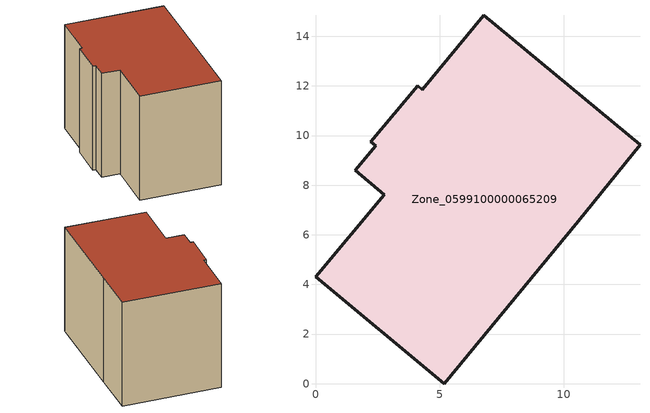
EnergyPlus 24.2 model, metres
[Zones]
Zone_0599100000065209
 floor ground (C_G): 4.12,12 4.31,11.85 6.79,14.85 13.08,9.62 10.59,6.55 5.19,0 0,4.31 2.77,7.62 1.61,8.6 2.43,9.59 2.23,9.76 z0
 wall outside (C_F): 5.19,0 10.59,6.55 13.08,9.62 6.79,14.85 4.31,11.85 4.12,12 2.23,9.76 2.43,9.59 1.61,8.6 2.77,7.62 0,4.31 5.19,0 z0:9.26
 roof outside (C_R): 13.08,9.62 6.79,14.85 4.31,11.85 4.12,12 2.23,9.76 2.43,9.59 1.61,8.6 2.77,7.62 0,4.31 5.19,0 10.59,6.55 z9.26
[BUILDING]
Pand.0599100000065209: North Axis=0; Terrain=City; Loads Convergence Tolerance Value=0.04; Temperature Convergence Tolerance Value=0.4; Solar Distribution=FullExterior; Maximum Number of Warmup Days=25; Minimum Number of Warmup Days=1
[Site:Location]
Rotterdam.The.Hague.AP_ZH_NLD Design_Conditions: Latitude=51.96; Longitude=4.45; Time Zone=1; Elevation=-4.5
[SITE:GROUNDTEMPERATURE:BUILDINGSURFACE]
18, 18, 18, 18, 18, 18, 18, 18, 18, 18, 18, 18
[MATERIAL] Thermal Absorptance=0.9; Solar Absorptance=0.7; Visible Absorptance=0.7
Name | Roughness | Thickness | Conductivity | Density | Specific Heat
G.TC.1946-1964 | MediumSmooth | 0.15 | 1 | 540 | 1210
F.TC.1946-1964 | Rough | 0.3 | 0.857143 | 1920 | 840
R.TC.1946-1964 | MediumRough | 0.2 | 0.235294 | 1500 | 1000
[CONSTRUCTION]
C_G: G.TC.1946-1964
C_F: F.TC.1946-1964
C_R: R.TC.1946-1964
[ZONE]
Zone_0599100000065209: Type=1; Multiplier=1; Ceiling Height=Autocalculate; Volume=Autocalculate; Floor Area=autocalculate; Part of Total Floor Area=Yes
[ZONEINFILTRATION:DESIGNFLOWRATE]
Infil_Zone_0599100000065209: Zone or ZoneList or Space or SpaceList=Zone_0599100000065209; Schedule=AlwaysOn; Design Flow Rate Calculation Method=Flow/Area; Flow Rate per Floor Area=0.003; Constant Term Coefficient=1; Temperature Term Coefficient=0; Velocity Term Coefficient=0; Velocity Squared Term Coefficient=0
[HVACTEMPLATE:ZONE:IDEALLOADSAIRSYSTEM]
Zone_0599100000065209: Maximum Heating Supply Air Temperature=50; Minimum Cooling Supply Air Temperature=13; Maximum Heating Supply Air Humidity Ratio=0.0156; Minimum Cooling Supply Air Humidity Ratio=0.0077; Heating Limit=NoLimit; Cooling Limit=NoLimit; Dehumidification Control Type=ConstantSensibleHeatRatio; Cooling Sensible Heat Ratio=0.7; Dehumidification Setpoint=60; Humidification Control Type=None; Humidification Setpoint=30; Outdoor Air Method=None; Outdoor Air Flow Rate per Person=0.00944; Outdoor Air Flow Rate per Zone Floor Area=0; Outdoor Air Flow Rate per Zone=0; Demand Controlled Ventilation Type=None; Outdoor Air Economizer Type=NoEconomizer; Heat Recovery Type=None; Sensible Heat Recovery Effectiveness=0.7; Latent Heat Recovery Effectiveness=0.65
[ZONECONTROL:THERMOSTAT]
ThermostatControl_Zone_0599100000065209: Zone or ZoneList=Zone_0599100000065209; Control Type Schedule=DualSetpointControlType; Control 1=Thermostat_Zone_0599100000065209; Temperature Difference Between Cutout And Setpoint=0
[THERMOSTATSETPOINT:DUALSETPOINT]
Thermostat_Zone_0599100000065209: Heating Setpoint Temperature Schedule=HeatingSetpoint_Zone_0599100000065209; Cooling Setpoint Temperature Schedule=CoolingSetpoint_Zone_0599100000065209
[SCHEDULE:COMPACT]
HeatingSetpoint_Zone_0599100000065209: Through: 12/31, For: AllDays, Until: 24:00, 21
CoolingSetpoint_Zone_0599100000065209: Through: 12/31, For: AllDays, Until: 24:00, 24
DualSetpointControlType: Through: 12/31, For: AllDays, Until: 24:00, 4
AlwaysOn: Through: 12/31, For: AllDays, Until: 24:00, 1
